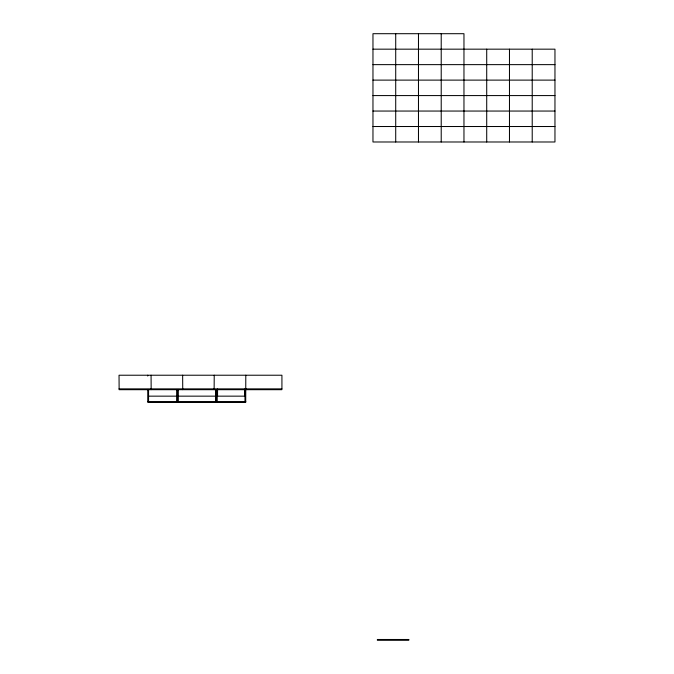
<?xml version="1.0" encoding="UTF-8"?>
<svg xmlns="http://www.w3.org/2000/svg" width="674" height="674" viewBox="0 0 674 674"><rect width="100%" height="100%" fill="white"/><g stroke="black" fill="none" stroke-linecap="round" stroke-linejoin="round"><path stroke-width="1.01" d="M372.966 49.168L554.963 49.168L554.963 141.987L372.966 141.987L372.966 33.7L463.965 33.7L463.965 141.987M372.966 64.637L554.963 64.637M372.966 80.113L554.963 80.113M372.966 95.582L554.963 95.582M372.966 111.05L554.963 111.05M372.966 126.518L554.963 126.518M119.037 388.873L281.926 388.873L281.926 375.224L119.037 375.224L119.13 389.69L150.976 389.69L150.976 388.873M245.707 389.69L214.307 389.69L214.307 388.873M148.566 396.152L176.681 396.152M178.324 396.152L215.587 396.152M217.222 396.152L244.974 396.152M245.799 401.611L147.749 401.611L147.749 389.429M532.216 49.168L532.216 141.987M509.468 49.168L509.468 141.987M486.712 49.168L486.712 141.987M441.217 33.7L441.217 141.987M418.47 33.7L418.47 141.987M395.714 33.7L395.714 141.987M281.833 388.873L281.833 389.69L245.884 389.69L245.884 388.873M245.799 375.224L245.707 402.429L216.497 402.429L216.497 401.611M244.974 389.429L244.974 401.611M244.637 389.033L244.637 396.371M217.567 389.033L217.567 396.371M217.222 389.429L217.222 401.611M216.405 389.429L216.405 401.611M216.312 401.611L216.312 402.429L177.641 402.429L177.641 401.611M215.587 389.429L215.587 401.611M214.222 375.224L214.13 389.69L182.738 389.69L182.646 375.224M182.553 388.873L182.553 389.69L151.161 389.69L151.069 375.224M178.324 389.429L178.324 401.611M177.498 389.429L177.414 402.429L147.833 402.429L147.833 401.611M176.681 389.429L176.681 401.611M148.566 389.429L148.566 401.611M147.749 375.224L147.749 376.041M408.773 639.483L377.373 639.483L377.373 640.3L408.773 640.3L408.773 639.483"/></g></svg>
